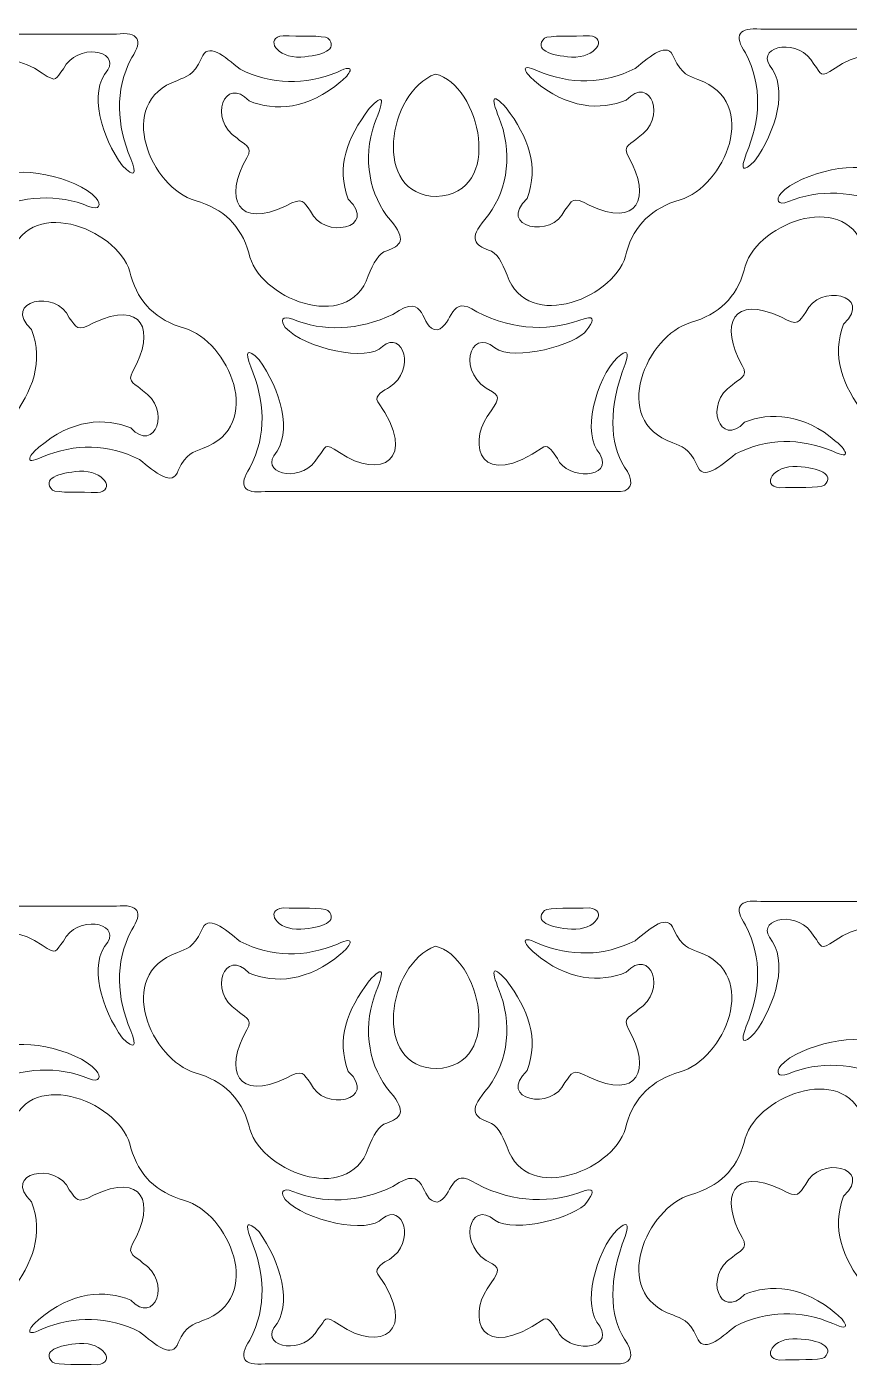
# Model space of a CAD drawing. Header units: centimetres. Extents: x -120 to 120, y -26 to 26.
# Drawn here: x -30.3 to 1.6, y -26 to 26 of the extents above; entities that cross this region are included whole.
import ezdxf

# ---------------------------------------------------------------- set-up
doc = ezdxf.new("R2010")
doc.units = ezdxf.units.CM
doc.header["$MEASUREMENT"] = 0
doc.layers.add('layer 1', color=7, linetype='Continuous')

msp = doc.modelspace()

# ---------------------------------------------------------------- linework, layer by layer
at = {"layer": 'layer 1', "color": 114, "lineweight": 9}
for points, knots in [([(-2.36813, 21.08278), (-2.61118, 20.44975), (-2.51182, 20.34744), (-2.04438, 20.80153), (-2.04438, 20.80153), (-1.23238, 21.93493), (-0.70753, 23.64334), (-1.47438, 24.53153), (-1.47438, 24.53153), (-1.94076, 25.28635), (-0.29013, 25.60595), (0.24802, 24.56987), (0.24802, 24.56987), (0.56812, 24.20403), (0.45192, 23.98198), (1.07437, 24.40903), (1.07437, 24.40903), (2.6572, 25.49498), (4.17267, 24.70527), (2.56312, 22.44028), (2.56312, 22.44028), (2.39588, 22.19314), (2.82813, 21.98402), (3.01062, 21.86903), (3.01062, 21.86903), (4.0604, 21.20753), (3.5353, 19.63062), (2.74312, 20.28653), (2.74312, 20.28653), (2.19553, 20.90504), (-0.27774, 20.37714), (-1.02938, 19.54903), (-1.02938, 19.54903), (-1.22559, 19.30625), (-1.17345, 19.05488), (-0.73188, 19.23153), (-0.73188, 19.23153), (0.41771, 19.71596), (1.82528, 19.67365), (3.14562, 19.04403), (3.14562, 19.04403), (4.52491, 18.07015), (4.13779, 19.62551), (4.87562, 19.64903), (4.87562, 19.64903), (5.49584, 19.45244), (5.33278, 18.21365), (6.39812, 18.94153), (6.39812, 18.94153), (7.87843, 19.70281), (9.32355, 19.69657), (10.60562, 19.19903), (10.60562, 19.19903), (11.01691, 19.08196), (10.90094, 19.34317), (10.67312, 19.64903), (10.67312, 19.64903), (10.28393, 20.23422), (7.85504, 20.87772), (7.10312, 20.34778), (7.10312, 20.34778), (6.11693, 19.49189), (5.57733, 21.39947), (7.01062, 22.04653), (7.01062, 22.04653), (7.33325, 22.27661), (7.25378, 22.34482), (6.80687, 23.00903), (6.80687, 23.00903), (6.07637, 24.09471), (6.50027, 25.92153), (9.00062, 24.19153), (9.00062, 24.19153), (9.20609, 24.10793), (9.36437, 24.39278), (9.52812, 24.64528), (9.52812, 24.64528), (9.90015, 25.47485), (11.72556, 25.45029), (11.18062, 24.45903), (11.18062, 24.45903), (10.45129, 23.74347), (11.02485, 21.52035), (11.86562, 20.71403), (11.86562, 20.71403), (12.22256, 20.38116), (12.32172, 20.46866), (12.16312, 20.97653), (12.16312, 20.97653), (11.51259, 22.64457), (11.54215, 24.03945), (12.13062, 24.97403), (12.13062, 24.97403), (12.48354, 25.43725), (12.48262, 25.88505), (11.98062, 25.92153), (11.98062, 25.92153), (11.98062, 25.92153), (-1.80712, 25.92153), (-1.80712, 25.92153), (-1.80712, 25.92153), (-2.66843, 26.01858), (-2.85811, 25.67934), (-2.40188, 25.00653), (-2.40188, 25.00653), (-1.72574, 23.69446), (-1.82848, 22.38724), (-2.36813, 21.08278)], [0, 0, 0, 0, 0.03571429, 0.03571429, 0.03571429, 0.03571429, 0.07142857, 0.07142857, 0.07142857, 0.07142857, 0.10714286, 0.10714286, 0.10714286, 0.10714286, 0.14285714, 0.14285714, 0.14285714, 0.14285714, 0.17857143, 0.17857143, 0.17857143, 0.17857143, 0.21428571, 0.21428571, 0.21428571, 0.21428571, 0.25, 0.25, 0.25, 0.25, 0.28571429, 0.28571429, 0.28571429, 0.28571429, 0.32142857, 0.32142857, 0.32142857, 0.32142857, 0.35714286, 0.35714286, 0.35714286, 0.35714286, 0.39285714, 0.39285714, 0.39285714, 0.39285714, 0.42857143, 0.42857143, 0.42857143, 0.42857143, 0.46428571, 0.46428571, 0.46428571, 0.46428571, 0.5, 0.5, 0.5, 0.5, 0.53571429, 0.53571429, 0.53571429, 0.53571429, 0.57142857, 0.57142857, 0.57142857, 0.57142857, 0.60714286, 0.60714286, 0.60714286, 0.60714286, 0.64285714, 0.64285714, 0.64285714, 0.64285714, 0.67857143, 0.67857143, 0.67857143, 0.67857143, 0.71428571, 0.71428571, 0.71428571, 0.71428571, 0.75, 0.75, 0.75, 0.75, 0.78571429, 0.78571429, 0.78571429, 0.78571429, 0.82142857, 0.82142857, 0.82142857, 0.82142857, 0.85714286, 0.85714286, 0.85714286, 0.85714286, 0.89285714, 0.89285714, 0.89285714, 0.89285714, 0.92857143, 0.92857143, 0.92857143, 0.92857143, 1, 1, 1, 1]), ([(-26.25246, 20.89765), (-26.00941, 20.26462), (-26.10877, 20.16231), (-26.57621, 20.6164), (-26.57621, 20.6164), (-27.38821, 21.7498), (-27.91306, 23.45821), (-27.14621, 24.3464), (-27.14621, 24.3464), (-26.67983, 25.10122), (-28.33046, 25.42082), (-28.86861, 24.38474), (-28.86861, 24.38474), (-29.18871, 24.0189), (-29.07251, 23.79685), (-29.69496, 24.2239), (-29.69496, 24.2239), (-31.27779, 25.30985), (-32.79326, 24.52014), (-31.18371, 22.25515), (-31.18371, 22.25515), (-31.01647, 22.00801), (-31.44872, 21.79889), (-31.63121, 21.6839), (-31.63121, 21.6839), (-32.68099, 21.0224), (-32.15589, 19.44549), (-31.36371, 20.1014), (-31.36371, 20.1014), (-30.81612, 20.71991), (-28.34285, 20.19201), (-27.59121, 19.3639), (-27.59121, 19.3639), (-27.395, 19.12112), (-27.44714, 18.86975), (-27.88871, 19.0464), (-27.88871, 19.0464), (-29.0383, 19.53083), (-30.44587, 19.48852), (-31.76621, 18.8589), (-31.76621, 18.8589), (-33.1455, 17.88502), (-32.75838, 19.44038), (-33.49621, 19.4639), (-33.49621, 19.4639), (-34.11643, 19.26731), (-33.95337, 18.02852), (-35.01871, 18.7564), (-35.01871, 18.7564), (-36.49902, 19.51768), (-37.94414, 19.51144), (-39.22621, 19.0139), (-39.22621, 19.0139), (-39.6375, 18.89683), (-39.52153, 19.15804), (-39.29371, 19.4639), (-39.29371, 19.4639), (-38.90452, 20.04909), (-36.47563, 20.69259), (-35.72371, 20.16265), (-35.72371, 20.16265), (-34.73752, 19.30676), (-34.19792, 21.21434), (-35.63121, 21.8614), (-35.63121, 21.8614), (-35.95384, 22.09148), (-35.87437, 22.15969), (-35.42746, 22.8239), (-35.42746, 22.8239), (-34.69696, 23.90958), (-35.12086, 25.7364), (-37.62121, 24.0064), (-37.62121, 24.0064), (-37.82668, 23.9228), (-37.98496, 24.20765), (-38.14871, 24.46015), (-38.14871, 24.46015), (-38.52074, 25.28972), (-40.34615, 25.26516), (-39.80121, 24.2739), (-39.80121, 24.2739), (-39.07188, 23.55834), (-39.64544, 21.33522), (-40.48621, 20.5289), (-40.48621, 20.5289), (-40.84315, 20.19603), (-40.94231, 20.28353), (-40.78371, 20.7914), (-40.78371, 20.7914), (-40.13318, 22.45944), (-40.16274, 23.85432), (-40.75121, 24.7889), (-40.75121, 24.7889), (-41.10413, 25.25212), (-41.10321, 25.69992), (-40.60121, 25.7364), (-40.60121, 25.7364), (-40.60121, 25.7364), (-26.81347, 25.7364), (-26.81347, 25.7364), (-26.81347, 25.7364), (-25.95216, 25.83345), (-25.76248, 25.49421), (-26.21871, 24.8214), (-26.21871, 24.8214), (-26.89485, 23.50933), (-26.79211, 22.20211), (-26.25246, 20.89765)], [0, 0, 0, 0, 0.03571429, 0.03571429, 0.03571429, 0.03571429, 0.07142857, 0.07142857, 0.07142857, 0.07142857, 0.10714286, 0.10714286, 0.10714286, 0.10714286, 0.14285714, 0.14285714, 0.14285714, 0.14285714, 0.17857143, 0.17857143, 0.17857143, 0.17857143, 0.21428571, 0.21428571, 0.21428571, 0.21428571, 0.25, 0.25, 0.25, 0.25, 0.28571429, 0.28571429, 0.28571429, 0.28571429, 0.32142857, 0.32142857, 0.32142857, 0.32142857, 0.35714286, 0.35714286, 0.35714286, 0.35714286, 0.39285714, 0.39285714, 0.39285714, 0.39285714, 0.42857143, 0.42857143, 0.42857143, 0.42857143, 0.46428571, 0.46428571, 0.46428571, 0.46428571, 0.5, 0.5, 0.5, 0.5, 0.53571429, 0.53571429, 0.53571429, 0.53571429, 0.57142857, 0.57142857, 0.57142857, 0.57142857, 0.60714286, 0.60714286, 0.60714286, 0.60714286, 0.64285714, 0.64285714, 0.64285714, 0.64285714, 0.67857143, 0.67857143, 0.67857143, 0.67857143, 0.71428571, 0.71428571, 0.71428571, 0.71428571, 0.75, 0.75, 0.75, 0.75, 0.78571429, 0.78571429, 0.78571429, 0.78571429, 0.82142857, 0.82142857, 0.82142857, 0.82142857, 0.85714286, 0.85714286, 0.85714286, 0.85714286, 0.89285714, 0.89285714, 0.89285714, 0.89285714, 0.92857143, 0.92857143, 0.92857143, 0.92857143, 1, 1, 1, 1]), ([(-18.60052, 25.57065), (-18.18648, 25.14652), (-18.81907, 24.89388), (-19.65552, 24.84316), (-19.65552, 24.84316), (-20.60378, 24.78566), (-21.06818, 25.59174), (-20.34552, 25.67315), (-20.34552, 25.67315), (-19.76385, 25.63898), (-18.77558, 25.69469), (-18.60052, 25.57065)], [0, 0, 0, 0, 0.25, 0.25, 0.25, 0.25, 0.5, 0.5, 0.5, 0.5, 1, 1, 1, 1]), ([(-10.20448, 25.57065), (-10.61852, 25.14652), (-9.98593, 24.89388), (-9.14948, 24.84316), (-9.14948, 24.84316), (-8.20122, 24.78566), (-7.73682, 25.59174), (-8.45948, 25.67315), (-8.45948, 25.67315), (-9.04115, 25.63898), (-10.02942, 25.69469), (-10.20448, 25.57065)], [0, 0, 0, 0, 0.25, 0.25, 0.25, 0.25, 0.5, 0.5, 0.5, 0.5, 1, 1, 1, 1]), ([(-16.79881, 22.25687), (-17.26776, 20.88185), (-16.99369, 19.47299), (-16.17825, 18.50951), (-16.17825, 18.50951), (-15.51487, 17.73514), (-15.80183, 17.5136), (-16.31631, 17.31687), (-16.31631, 17.31687), (-16.63068, 17.24188), (-16.84885, 16.83903), (-17.04006, 16.34436), (-17.04006, 16.34436), (-17.81339, 14.06353), (-21.3521, 15.49421), (-21.67006, 17.23937), (-21.67006, 17.23937), (-21.98302, 18.3013), (-22.63792, 18.94022), (-23.75131, 19.27187), (-23.75131, 19.27187), (-25.442, 19.75195), (-26.92175, 23.07149), (-24.44381, 23.93687), (-24.44381, 23.93687), (-24.08881, 24.09937), (-23.83721, 24.09717), (-23.50506, 24.79437), (-23.50506, 24.79437), (-23.28789, 25.44417), (-22.61985, 24.87656), (-22.00968, 24.36715), (-22.00968, 24.36715), (-20.76754, 23.753), (-19.51004, 23.74368), (-18.23718, 24.26215), (-18.23718, 24.26215), (-17.42667, 24.65802), (-17.78154, 24.12837), (-18.10342, 23.89358), (-18.10342, 23.89358), (-19.35209, 22.8004), (-20.67959, 22.73059), (-21.66131, 23.14187), (-21.66131, 23.14187), (-22.60198, 24.1477), (-23.27007, 22.42205), (-22.12631, 21.68937), (-22.12631, 21.68937), (-21.89881, 21.45479), (-21.47678, 21.39052), (-21.74881, 20.93187), (-21.74881, 20.93187), (-22.65495, 19.34287), (-22.11381, 18.16187), (-20.22381, 19.06437), (-20.22381, 19.06437), (-19.54486, 19.43355), (-19.57631, 19.23187), (-19.27506, 18.86062), (-19.27506, 18.86062), (-18.79579, 17.73972), (-16.62195, 18.19507), (-17.81381, 19.32437), (-17.81381, 19.32437), (-18.28596, 20.57874), (-17.87536, 21.67741), (-16.99881, 22.84187), (-16.99881, 22.84187), (-16.40879, 23.47494), (-16.40313, 23.24177), (-16.79881, 22.25687)], [0, 0, 0, 0, 0.05263158, 0.05263158, 0.05263158, 0.05263158, 0.10526316, 0.10526316, 0.10526316, 0.10526316, 0.15789474, 0.15789474, 0.15789474, 0.15789474, 0.21052632, 0.21052632, 0.21052632, 0.21052632, 0.26315789, 0.26315789, 0.26315789, 0.26315789, 0.31578947, 0.31578947, 0.31578947, 0.31578947, 0.36842105, 0.36842105, 0.36842105, 0.36842105, 0.42105263, 0.42105263, 0.42105263, 0.42105263, 0.47368421, 0.47368421, 0.47368421, 0.47368421, 0.52631579, 0.52631579, 0.52631579, 0.52631579, 0.57894737, 0.57894737, 0.57894737, 0.57894737, 0.63157895, 0.63157895, 0.63157895, 0.63157895, 0.68421053, 0.68421053, 0.68421053, 0.68421053, 0.73684211, 0.73684211, 0.73684211, 0.73684211, 0.78947368, 0.78947368, 0.78947368, 0.78947368, 0.84210526, 0.84210526, 0.84210526, 0.84210526, 0.89473684, 0.89473684, 0.89473684, 0.89473684, 1, 1, 1, 1]), ([(-11.88868, 22.28812), (-11.41973, 20.9131), (-11.6938, 19.50424), (-12.50924, 18.54076), (-12.50924, 18.54076), (-13.17262, 17.76639), (-12.88566, 17.54485), (-12.37118, 17.34812), (-12.37118, 17.34812), (-12.05681, 17.27313), (-11.83864, 16.87028), (-11.64743, 16.37561), (-11.64743, 16.37561), (-10.8741, 14.09478), (-7.33539, 15.52546), (-7.01743, 17.27062), (-7.01743, 17.27062), (-6.70447, 18.33255), (-6.04957, 18.97147), (-4.93618, 19.30312), (-4.93618, 19.30312), (-3.24549, 19.7832), (-1.76574, 23.10274), (-4.24368, 23.96812), (-4.24368, 23.96812), (-4.59868, 24.13062), (-4.85028, 24.12842), (-5.18243, 24.82562), (-5.18243, 24.82562), (-5.3996, 25.47542), (-6.06764, 24.90781), (-6.67781, 24.3984), (-6.67781, 24.3984), (-7.91995, 23.78425), (-9.17745, 23.77493), (-10.45031, 24.2934), (-10.45031, 24.2934), (-11.26082, 24.68927), (-10.90595, 24.15962), (-10.58407, 23.92483), (-10.58407, 23.92483), (-9.3354, 22.83165), (-8.0079, 22.76184), (-7.02618, 23.17312), (-7.02618, 23.17312), (-6.08551, 24.17895), (-5.41742, 22.4533), (-6.56118, 21.72062), (-6.56118, 21.72062), (-6.78868, 21.48604), (-7.21071, 21.42177), (-6.93868, 20.96312), (-6.93868, 20.96312), (-6.03254, 19.37412), (-6.57368, 18.19312), (-8.46368, 19.09562), (-8.46368, 19.09562), (-9.14263, 19.4648), (-9.11118, 19.26312), (-9.41243, 18.89187), (-9.41243, 18.89187), (-9.8917, 17.77097), (-12.06554, 18.22632), (-10.87368, 19.35562), (-10.87368, 19.35562), (-10.40153, 20.60999), (-10.81213, 21.70866), (-11.68868, 22.87312), (-11.68868, 22.87312), (-12.2787, 23.50619), (-12.28436, 23.27302), (-11.88868, 22.28812)], [0, 0, 0, 0, 0.05263158, 0.05263158, 0.05263158, 0.05263158, 0.10526316, 0.10526316, 0.10526316, 0.10526316, 0.15789474, 0.15789474, 0.15789474, 0.15789474, 0.21052632, 0.21052632, 0.21052632, 0.21052632, 0.26315789, 0.26315789, 0.26315789, 0.26315789, 0.31578947, 0.31578947, 0.31578947, 0.31578947, 0.36842105, 0.36842105, 0.36842105, 0.36842105, 0.42105263, 0.42105263, 0.42105263, 0.42105263, 0.47368421, 0.47368421, 0.47368421, 0.47368421, 0.52631579, 0.52631579, 0.52631579, 0.52631579, 0.57894737, 0.57894737, 0.57894737, 0.57894737, 0.63157895, 0.63157895, 0.63157895, 0.63157895, 0.68421053, 0.68421053, 0.68421053, 0.68421053, 0.73684211, 0.73684211, 0.73684211, 0.73684211, 0.78947368, 0.78947368, 0.78947368, 0.78947368, 0.84210526, 0.84210526, 0.84210526, 0.84210526, 0.89473684, 0.89473684, 0.89473684, 0.89473684, 1, 1, 1, 1]), ([(-14.43431, 24.1817), (-16.297, 23.50155), (-16.90681, 19.4567), (-14.39681, 19.43421), (-14.39681, 19.43421), (-11.72599, 19.5155), (-12.69607, 23.79385), (-14.43431, 24.1817)], [0, 0, 0, 0, 0.33333333, 0.33333333, 0.33333333, 0.33333333, 1, 1, 1, 1]), ([(-31.11993, 11.32653), (-30.65098, 12.70155), (-30.92505, 14.11041), (-31.74049, 15.07389), (-31.74049, 15.07389), (-32.40387, 15.84826), (-32.11691, 16.0698), (-31.60243, 16.26653), (-31.60243, 16.26653), (-31.28806, 16.34152), (-31.06989, 16.74437), (-30.87868, 17.23904), (-30.87868, 17.23904), (-30.10535, 19.51987), (-26.56664, 18.08919), (-26.24868, 16.34403), (-26.24868, 16.34403), (-25.93572, 15.2821), (-25.28082, 14.64318), (-24.16743, 14.31153), (-24.16743, 14.31153), (-22.47674, 13.83145), (-20.99699, 10.51191), (-23.47493, 9.64653), (-23.47493, 9.64653), (-23.82993, 9.48403), (-24.08153, 9.48623), (-24.41368, 8.78903), (-24.41368, 8.78903), (-24.63085, 8.13923), (-25.29889, 8.70684), (-25.90906, 9.21625), (-25.90906, 9.21625), (-27.1512, 9.8304), (-28.4087, 9.83972), (-29.68156, 9.32125), (-29.68156, 9.32125), (-30.49207, 8.92538), (-30.1372, 9.45503), (-29.81532, 9.68982), (-29.81532, 9.68982), (-28.56665, 10.783), (-27.23915, 10.85281), (-26.25743, 10.44153), (-26.25743, 10.44153), (-25.31676, 9.4357), (-24.64867, 11.16135), (-25.79243, 11.89403), (-25.79243, 11.89403), (-26.01993, 12.12861), (-26.44196, 12.19288), (-26.16993, 12.65153), (-26.16993, 12.65153), (-25.26379, 14.24053), (-25.80493, 15.42153), (-27.69493, 14.51903), (-27.69493, 14.51903), (-28.37388, 14.14985), (-28.34243, 14.35153), (-28.64368, 14.72278), (-28.64368, 14.72278), (-29.12295, 15.84368), (-31.29679, 15.38833), (-30.10493, 14.25903), (-30.10493, 14.25903), (-29.63278, 13.00466), (-30.04338, 11.90599), (-30.91993, 10.74153), (-30.91993, 10.74153), (-31.50995, 10.10846), (-31.51561, 10.34163), (-31.11993, 11.32653)], [0, 0, 0, 0, 0.05263158, 0.05263158, 0.05263158, 0.05263158, 0.10526316, 0.10526316, 0.10526316, 0.10526316, 0.15789474, 0.15789474, 0.15789474, 0.15789474, 0.21052632, 0.21052632, 0.21052632, 0.21052632, 0.26315789, 0.26315789, 0.26315789, 0.26315789, 0.31578947, 0.31578947, 0.31578947, 0.31578947, 0.36842105, 0.36842105, 0.36842105, 0.36842105, 0.42105263, 0.42105263, 0.42105263, 0.42105263, 0.47368421, 0.47368421, 0.47368421, 0.47368421, 0.52631579, 0.52631579, 0.52631579, 0.52631579, 0.57894737, 0.57894737, 0.57894737, 0.57894737, 0.63157895, 0.63157895, 0.63157895, 0.63157895, 0.68421053, 0.68421053, 0.68421053, 0.68421053, 0.73684211, 0.73684211, 0.73684211, 0.73684211, 0.78947368, 0.78947368, 0.78947368, 0.78947368, 0.84210526, 0.84210526, 0.84210526, 0.84210526, 0.89473684, 0.89473684, 0.89473684, 0.89473684, 1, 1, 1, 1]), ([(2.42369, 11.54528), (1.95474, 12.9203), (2.22881, 14.32916), (3.04425, 15.29264), (3.04425, 15.29264), (3.70763, 16.06701), (3.42067, 16.28855), (2.90619, 16.48528), (2.90619, 16.48528), (2.59182, 16.56027), (2.37365, 16.96312), (2.18244, 17.45779), (2.18244, 17.45779), (1.40911, 19.73862), (-2.1296, 18.30794), (-2.44756, 16.56278), (-2.44756, 16.56278), (-2.76052, 15.50085), (-3.41542, 14.86193), (-4.52881, 14.53028), (-4.52881, 14.53028), (-6.2195, 14.0502), (-7.69925, 10.73066), (-5.22131, 9.86528), (-5.22131, 9.86528), (-4.86631, 9.70278), (-4.61471, 9.70498), (-4.28256, 9.00778), (-4.28256, 9.00778), (-4.06539, 8.35798), (-3.39735, 8.92559), (-2.78718, 9.435), (-2.78718, 9.435), (-1.54504, 10.04915), (-0.28754, 10.05847), (0.98532, 9.54), (0.98532, 9.54), (1.79583, 9.14413), (1.44096, 9.67378), (1.11908, 9.90857), (1.11908, 9.90857), (-0.12959, 11.00175), (-1.45709, 11.07156), (-2.43881, 10.66028), (-2.43881, 10.66028), (-3.37948, 9.65445), (-4.04757, 11.3801), (-2.90381, 12.11278), (-2.90381, 12.11278), (-2.67631, 12.34736), (-2.25428, 12.41163), (-2.52631, 12.87028), (-2.52631, 12.87028), (-3.43245, 14.45928), (-2.89131, 15.64028), (-1.00131, 14.73778), (-1.00131, 14.73778), (-0.32236, 14.3686), (-0.35381, 14.57028), (-0.05256, 14.94153), (-0.05256, 14.94153), (0.42671, 16.06243), (2.60055, 15.60708), (1.40869, 14.47778), (1.40869, 14.47778), (0.93654, 13.22341), (1.34714, 12.12474), (2.22369, 10.96028), (2.22369, 10.96028), (2.81371, 10.32721), (2.81937, 10.56038), (2.42369, 11.54528)], [0, 0, 0, 0, 0.05263158, 0.05263158, 0.05263158, 0.05263158, 0.10526316, 0.10526316, 0.10526316, 0.10526316, 0.15789474, 0.15789474, 0.15789474, 0.15789474, 0.21052632, 0.21052632, 0.21052632, 0.21052632, 0.26315789, 0.26315789, 0.26315789, 0.26315789, 0.31578947, 0.31578947, 0.31578947, 0.31578947, 0.36842105, 0.36842105, 0.36842105, 0.36842105, 0.42105263, 0.42105263, 0.42105263, 0.42105263, 0.47368421, 0.47368421, 0.47368421, 0.47368421, 0.52631579, 0.52631579, 0.52631579, 0.52631579, 0.57894737, 0.57894737, 0.57894737, 0.57894737, 0.63157895, 0.63157895, 0.63157895, 0.63157895, 0.68421053, 0.68421053, 0.68421053, 0.68421053, 0.73684211, 0.73684211, 0.73684211, 0.73684211, 0.78947368, 0.78947368, 0.78947368, 0.78947368, 0.84210526, 0.84210526, 0.84210526, 0.84210526, 0.89473684, 0.89473684, 0.89473684, 0.89473684, 1, 1, 1, 1]), ([(-21.59707, 12.81145), (-21.84012, 13.44448), (-21.74076, 13.54679), (-21.27332, 13.0927), (-21.27332, 13.0927), (-20.46132, 11.9593), (-19.93647, 10.25089), (-20.70332, 9.3627), (-20.70332, 9.3627), (-21.1697, 8.60788), (-19.51907, 8.28828), (-18.98092, 9.32436), (-18.98092, 9.32436), (-18.66082, 9.6902), (-18.77702, 9.91225), (-18.15457, 9.4852), (-18.15457, 9.4852), (-16.57174, 8.39925), (-15.05627, 9.18896), (-16.66582, 11.45395), (-16.66582, 11.45395), (-16.83306, 11.70109), (-16.40081, 11.91021), (-16.21832, 12.0252), (-16.21832, 12.0252), (-15.16854, 12.6867), (-15.69364, 14.26361), (-16.48582, 13.6077), (-16.48582, 13.6077), (-17.03341, 12.98919), (-19.50668, 13.51709), (-20.25832, 14.3452), (-20.25832, 14.3452), (-20.45453, 14.58798), (-20.40239, 14.83935), (-19.96082, 14.6627), (-19.96082, 14.6627), (-18.81123, 14.17827), (-17.40366, 14.22058), (-16.08332, 14.8502), (-16.08332, 14.8502), (-14.70403, 15.82408), (-15.09115, 14.26872), (-14.35332, 14.2452), (-14.35332, 14.2452), (-13.7331, 14.44179), (-13.89616, 15.68058), (-12.83082, 14.9527), (-12.83082, 14.9527), (-11.35051, 14.19142), (-9.90539, 14.19766), (-8.62332, 14.6952), (-8.62332, 14.6952), (-8.21203, 14.81227), (-8.328, 14.55106), (-8.55582, 14.2452), (-8.55582, 14.2452), (-8.94501, 13.66001), (-11.3739, 13.01651), (-12.12582, 13.54645), (-12.12582, 13.54645), (-13.11201, 14.40234), (-13.65161, 12.49476), (-12.21832, 11.8477), (-12.21832, 11.8477), (-11.89569, 11.61762), (-11.97516, 11.54941), (-12.42207, 10.8852), (-12.42207, 10.8852), (-13.15257, 9.79952), (-12.72867, 7.9727), (-10.22832, 9.7027), (-10.22832, 9.7027), (-10.02285, 9.7863), (-9.86457, 9.50145), (-9.70082, 9.24895), (-9.70082, 9.24895), (-9.32879, 8.41938), (-7.50338, 8.44394), (-8.04832, 9.4352), (-8.04832, 9.4352), (-8.77765, 10.15076), (-8.20409, 12.37388), (-7.36332, 13.1802), (-7.36332, 13.1802), (-7.00638, 13.51307), (-6.90722, 13.42557), (-7.06582, 12.9177), (-7.06582, 12.9177), (-7.71635, 11.24966), (-7.68679, 9.85478), (-7.09832, 8.9202), (-7.09832, 8.9202), (-6.7454, 8.45698), (-6.74632, 8.00918), (-7.24832, 7.9727), (-7.24832, 7.9727), (-7.24832, 7.9727), (-21.03606, 7.9727), (-21.03606, 7.9727), (-21.03606, 7.9727), (-21.89737, 7.87565), (-22.08705, 8.21489), (-21.63082, 8.8877), (-21.63082, 8.8877), (-20.95468, 10.19977), (-21.05742, 11.50699), (-21.59707, 12.81145)], [0, 0, 0, 0, 0.03571429, 0.03571429, 0.03571429, 0.03571429, 0.07142857, 0.07142857, 0.07142857, 0.07142857, 0.10714286, 0.10714286, 0.10714286, 0.10714286, 0.14285714, 0.14285714, 0.14285714, 0.14285714, 0.17857143, 0.17857143, 0.17857143, 0.17857143, 0.21428571, 0.21428571, 0.21428571, 0.21428571, 0.25, 0.25, 0.25, 0.25, 0.28571429, 0.28571429, 0.28571429, 0.28571429, 0.32142857, 0.32142857, 0.32142857, 0.32142857, 0.35714286, 0.35714286, 0.35714286, 0.35714286, 0.39285714, 0.39285714, 0.39285714, 0.39285714, 0.42857143, 0.42857143, 0.42857143, 0.42857143, 0.46428571, 0.46428571, 0.46428571, 0.46428571, 0.5, 0.5, 0.5, 0.5, 0.53571429, 0.53571429, 0.53571429, 0.53571429, 0.57142857, 0.57142857, 0.57142857, 0.57142857, 0.60714286, 0.60714286, 0.60714286, 0.60714286, 0.64285714, 0.64285714, 0.64285714, 0.64285714, 0.67857143, 0.67857143, 0.67857143, 0.67857143, 0.71428571, 0.71428571, 0.71428571, 0.71428571, 0.75, 0.75, 0.75, 0.75, 0.78571429, 0.78571429, 0.78571429, 0.78571429, 0.82142857, 0.82142857, 0.82142857, 0.82142857, 0.85714286, 0.85714286, 0.85714286, 0.85714286, 0.89285714, 0.89285714, 0.89285714, 0.89285714, 0.92857143, 0.92857143, 0.92857143, 0.92857143, 1, 1, 1, 1]), ([(0.66448, 8.2165), (1.07852, 8.64063), (0.44593, 8.89327), (-0.39052, 8.94399), (-0.39052, 8.94399), (-1.33878, 9.00149), (-1.80318, 8.19541), (-1.08052, 8.114), (-1.08052, 8.114), (-0.49885, 8.14817), (0.48942, 8.09246), (0.66448, 8.2165)], [0, 0, 0, 0, 0.25, 0.25, 0.25, 0.25, 0.5, 0.5, 0.5, 0.5, 1, 1, 1, 1]), ([(-29.29573, 8.0315), (-29.70977, 8.45563), (-29.07718, 8.70827), (-28.24073, 8.75899), (-28.24073, 8.75899), (-27.29247, 8.81649), (-26.82807, 8.01041), (-27.55073, 7.929), (-27.55073, 7.929), (-28.1324, 7.96317), (-29.12067, 7.90746), (-29.29573, 8.0315)], [0, 0, 0, 0, 0.25, 0.25, 0.25, 0.25, 0.5, 0.5, 0.5, 0.5, 1, 1, 1, 1])]:
    msp.add_open_spline(points, degree=3, knots=knots, dxfattribs=at)
at = {"layer": 'layer 1', "color": 177, "lineweight": 9}
for points, knots in [([(-26.25247, -12.96903), (-26.00942, -13.60206), (-26.10878, -13.70437), (-26.57622, -13.25028), (-26.57622, -13.25028), (-27.38822, -12.11688), (-27.91307, -10.40847), (-27.14622, -9.52028), (-27.14622, -9.52028), (-26.67984, -8.76546), (-28.33047, -8.44586), (-28.86862, -9.48194), (-28.86862, -9.48194), (-29.18872, -9.84778), (-29.07252, -10.06983), (-29.69497, -9.64278), (-29.69497, -9.64278), (-31.2778, -8.55683), (-32.79327, -9.34654), (-31.18372, -11.61153), (-31.18372, -11.61153), (-31.01648, -11.85867), (-31.44873, -12.06779), (-31.63122, -12.18278), (-31.63122, -12.18278), (-32.681, -12.84428), (-32.1559, -14.42119), (-31.36372, -13.76528), (-31.36372, -13.76528), (-30.81613, -13.14677), (-28.34286, -13.67467), (-27.59122, -14.50278), (-27.59122, -14.50278), (-27.39501, -14.74556), (-27.44715, -14.99693), (-27.88872, -14.82028), (-27.88872, -14.82028), (-29.03831, -14.33585), (-30.44588, -14.37816), (-31.76622, -15.00778), (-31.76622, -15.00778), (-33.14551, -15.98166), (-32.75839, -14.4263), (-33.49622, -14.40278), (-33.49622, -14.40278), (-34.11644, -14.59937), (-33.95338, -15.83816), (-35.01872, -15.11028), (-35.01872, -15.11028), (-36.49903, -14.349), (-37.94415, -14.35524), (-39.22622, -14.85278), (-39.22622, -14.85278), (-39.63751, -14.96985), (-39.52154, -14.70864), (-39.29372, -14.40278), (-39.29372, -14.40278), (-38.90453, -13.81759), (-36.47564, -13.17409), (-35.72372, -13.70403), (-35.72372, -13.70403), (-34.73753, -14.55992), (-34.19793, -12.65234), (-35.63122, -12.00528), (-35.63122, -12.00528), (-35.95385, -11.7752), (-35.87438, -11.70699), (-35.42747, -11.04278), (-35.42747, -11.04278), (-34.69697, -9.9571), (-35.12087, -8.13028), (-37.62122, -9.86028), (-37.62122, -9.86028), (-37.82669, -9.94388), (-37.98497, -9.65903), (-38.14872, -9.40653), (-38.14872, -9.40653), (-38.52075, -8.57696), (-40.34616, -8.60152), (-39.80122, -9.59278), (-39.80122, -9.59278), (-39.07189, -10.30834), (-39.64545, -12.53146), (-40.48622, -13.33778), (-40.48622, -13.33778), (-40.84316, -13.67065), (-40.94232, -13.58315), (-40.78372, -13.07528), (-40.78372, -13.07528), (-40.13319, -11.40724), (-40.16275, -10.01236), (-40.75122, -9.07778), (-40.75122, -9.07778), (-41.10414, -8.61456), (-41.10322, -8.16676), (-40.60122, -8.13028), (-40.60122, -8.13028), (-40.60122, -8.13028), (-26.81348, -8.13028), (-26.81348, -8.13028), (-26.81348, -8.13028), (-25.95217, -8.03323), (-25.76249, -8.37247), (-26.21872, -9.04528), (-26.21872, -9.04528), (-26.89486, -10.35735), (-26.79212, -11.66457), (-26.25247, -12.96903)], [0, 0, 0, 0, 0.03571429, 0.03571429, 0.03571429, 0.03571429, 0.07142857, 0.07142857, 0.07142857, 0.07142857, 0.10714286, 0.10714286, 0.10714286, 0.10714286, 0.14285714, 0.14285714, 0.14285714, 0.14285714, 0.17857143, 0.17857143, 0.17857143, 0.17857143, 0.21428571, 0.21428571, 0.21428571, 0.21428571, 0.25, 0.25, 0.25, 0.25, 0.28571429, 0.28571429, 0.28571429, 0.28571429, 0.32142857, 0.32142857, 0.32142857, 0.32142857, 0.35714286, 0.35714286, 0.35714286, 0.35714286, 0.39285714, 0.39285714, 0.39285714, 0.39285714, 0.42857143, 0.42857143, 0.42857143, 0.42857143, 0.46428571, 0.46428571, 0.46428571, 0.46428571, 0.5, 0.5, 0.5, 0.5, 0.53571429, 0.53571429, 0.53571429, 0.53571429, 0.57142857, 0.57142857, 0.57142857, 0.57142857, 0.60714286, 0.60714286, 0.60714286, 0.60714286, 0.64285714, 0.64285714, 0.64285714, 0.64285714, 0.67857143, 0.67857143, 0.67857143, 0.67857143, 0.71428571, 0.71428571, 0.71428571, 0.71428571, 0.75, 0.75, 0.75, 0.75, 0.78571429, 0.78571429, 0.78571429, 0.78571429, 0.82142857, 0.82142857, 0.82142857, 0.82142857, 0.85714286, 0.85714286, 0.85714286, 0.85714286, 0.89285714, 0.89285714, 0.89285714, 0.89285714, 0.92857143, 0.92857143, 0.92857143, 0.92857143, 1, 1, 1, 1]), ([(-18.60053, -8.29603), (-18.18649, -8.72016), (-18.81908, -8.9728), (-19.65553, -9.02352), (-19.65553, -9.02352), (-20.60379, -9.08102), (-21.06819, -8.27494), (-20.34553, -8.19353), (-20.34553, -8.19353), (-19.76386, -8.2277), (-18.77559, -8.17199), (-18.60053, -8.29603)], [0, 0, 0, 0, 0.25, 0.25, 0.25, 0.25, 0.5, 0.5, 0.5, 0.5, 1, 1, 1, 1]), ([(-10.20449, -8.29603), (-10.61853, -8.72016), (-9.98594, -8.9728), (-9.14949, -9.02352), (-9.14949, -9.02352), (-8.20123, -9.08102), (-7.73683, -8.27494), (-8.45949, -8.19353), (-8.45949, -8.19353), (-9.04116, -8.2277), (-10.02943, -8.17199), (-10.20449, -8.29603)], [0, 0, 0, 0, 0.25, 0.25, 0.25, 0.25, 0.5, 0.5, 0.5, 0.5, 1, 1, 1, 1]), ([(-2.36814, -12.7839), (-2.61119, -13.41693), (-2.51183, -13.51924), (-2.04439, -13.06515), (-2.04439, -13.06515), (-1.23239, -11.93175), (-0.70754, -10.22334), (-1.47439, -9.33515), (-1.47439, -9.33515), (-1.94077, -8.58033), (-0.29014, -8.26073), (0.24801, -9.29681), (0.24801, -9.29681), (0.56811, -9.66265), (0.45191, -9.8847), (1.07436, -9.45765), (1.07436, -9.45765), (2.65719, -8.3717), (4.17266, -9.16141), (2.56311, -11.4264), (2.56311, -11.4264), (2.39587, -11.67354), (2.82812, -11.88266), (3.01061, -11.99765), (3.01061, -11.99765), (4.06039, -12.65915), (3.53529, -14.23606), (2.74311, -13.58015), (2.74311, -13.58015), (2.19552, -12.96164), (-0.27775, -13.48954), (-1.02939, -14.31765), (-1.02939, -14.31765), (-1.2256, -14.56043), (-1.17346, -14.8118), (-0.73189, -14.63515), (-0.73189, -14.63515), (0.4177, -14.15072), (1.82527, -14.19303), (3.14561, -14.82265), (3.14561, -14.82265), (4.5249, -15.79653), (4.13778, -14.24117), (4.87561, -14.21765), (4.87561, -14.21765), (5.49583, -14.41424), (5.33277, -15.65303), (6.39811, -14.92515), (6.39811, -14.92515), (7.87842, -14.16387), (9.32354, -14.17011), (10.60561, -14.66765), (10.60561, -14.66765), (11.0169, -14.78472), (10.90093, -14.52351), (10.67311, -14.21765), (10.67311, -14.21765), (10.28392, -13.63246), (7.85503, -12.98896), (7.10311, -13.5189), (7.10311, -13.5189), (6.11692, -14.37479), (5.57732, -12.46721), (7.01061, -11.82015), (7.01061, -11.82015), (7.33324, -11.59007), (7.25377, -11.52186), (6.80686, -10.85765), (6.80686, -10.85765), (6.07636, -9.77197), (6.50026, -7.94515), (9.00061, -9.67515), (9.00061, -9.67515), (9.20608, -9.75875), (9.36436, -9.4739), (9.52811, -9.2214), (9.52811, -9.2214), (9.90014, -8.39183), (11.72555, -8.41639), (11.18061, -9.40765), (11.18061, -9.40765), (10.45128, -10.12321), (11.02484, -12.34633), (11.86561, -13.15265), (11.86561, -13.15265), (12.22255, -13.48552), (12.32171, -13.39802), (12.16311, -12.89015), (12.16311, -12.89015), (11.51258, -11.22211), (11.54214, -9.82723), (12.13061, -8.89265), (12.13061, -8.89265), (12.48353, -8.42943), (12.48261, -7.98163), (11.98061, -7.94515), (11.98061, -7.94515), (11.98061, -7.94515), (-1.80713, -7.94515), (-1.80713, -7.94515), (-1.80713, -7.94515), (-2.66844, -7.8481), (-2.85812, -8.18734), (-2.40189, -8.86015), (-2.40189, -8.86015), (-1.72575, -10.17222), (-1.82849, -11.47944), (-2.36814, -12.7839)], [0, 0, 0, 0, 0.03571429, 0.03571429, 0.03571429, 0.03571429, 0.07142857, 0.07142857, 0.07142857, 0.07142857, 0.10714286, 0.10714286, 0.10714286, 0.10714286, 0.14285714, 0.14285714, 0.14285714, 0.14285714, 0.17857143, 0.17857143, 0.17857143, 0.17857143, 0.21428571, 0.21428571, 0.21428571, 0.21428571, 0.25, 0.25, 0.25, 0.25, 0.28571429, 0.28571429, 0.28571429, 0.28571429, 0.32142857, 0.32142857, 0.32142857, 0.32142857, 0.35714286, 0.35714286, 0.35714286, 0.35714286, 0.39285714, 0.39285714, 0.39285714, 0.39285714, 0.42857143, 0.42857143, 0.42857143, 0.42857143, 0.46428571, 0.46428571, 0.46428571, 0.46428571, 0.5, 0.5, 0.5, 0.5, 0.53571429, 0.53571429, 0.53571429, 0.53571429, 0.57142857, 0.57142857, 0.57142857, 0.57142857, 0.60714286, 0.60714286, 0.60714286, 0.60714286, 0.64285714, 0.64285714, 0.64285714, 0.64285714, 0.67857143, 0.67857143, 0.67857143, 0.67857143, 0.71428571, 0.71428571, 0.71428571, 0.71428571, 0.75, 0.75, 0.75, 0.75, 0.78571429, 0.78571429, 0.78571429, 0.78571429, 0.82142857, 0.82142857, 0.82142857, 0.82142857, 0.85714286, 0.85714286, 0.85714286, 0.85714286, 0.89285714, 0.89285714, 0.89285714, 0.89285714, 0.92857143, 0.92857143, 0.92857143, 0.92857143, 1, 1, 1, 1]), ([(-16.79882, -11.60981), (-17.26777, -12.98483), (-16.9937, -14.39369), (-16.17826, -15.35717), (-16.17826, -15.35717), (-15.51488, -16.13154), (-15.80184, -16.35308), (-16.31632, -16.54981), (-16.31632, -16.54981), (-16.63069, -16.6248), (-16.84886, -17.02765), (-17.04007, -17.52232), (-17.04007, -17.52232), (-17.8134, -19.80315), (-21.35211, -18.37247), (-21.67007, -16.62731), (-21.67007, -16.62731), (-21.98303, -15.56538), (-22.63793, -14.92646), (-23.75132, -14.59481), (-23.75132, -14.59481), (-25.44201, -14.11473), (-26.92176, -10.79519), (-24.44382, -9.92981), (-24.44382, -9.92981), (-24.08882, -9.76731), (-23.83722, -9.76951), (-23.50507, -9.07231), (-23.50507, -9.07231), (-23.2879, -8.42251), (-22.61986, -8.99012), (-22.00969, -9.49953), (-22.00969, -9.49953), (-20.76755, -10.11368), (-19.51005, -10.123), (-18.23719, -9.60453), (-18.23719, -9.60453), (-17.42668, -9.20866), (-17.78155, -9.73831), (-18.10343, -9.9731), (-18.10343, -9.9731), (-19.3521, -11.06628), (-20.6796, -11.13609), (-21.66132, -10.72481), (-21.66132, -10.72481), (-22.60199, -9.71898), (-23.27008, -11.44463), (-22.12632, -12.17731), (-22.12632, -12.17731), (-21.89882, -12.41189), (-21.47679, -12.47616), (-21.74882, -12.93481), (-21.74882, -12.93481), (-22.65496, -14.52381), (-22.11382, -15.70481), (-20.22382, -14.80231), (-20.22382, -14.80231), (-19.54487, -14.43313), (-19.57632, -14.63481), (-19.27507, -15.00606), (-19.27507, -15.00606), (-18.7958, -16.12696), (-16.62196, -15.67161), (-17.81382, -14.54231), (-17.81382, -14.54231), (-18.28597, -13.28794), (-17.87537, -12.18927), (-16.99882, -11.02481), (-16.99882, -11.02481), (-16.4088, -10.39174), (-16.40314, -10.62491), (-16.79882, -11.60981)], [0, 0, 0, 0, 0.05263158, 0.05263158, 0.05263158, 0.05263158, 0.10526316, 0.10526316, 0.10526316, 0.10526316, 0.15789474, 0.15789474, 0.15789474, 0.15789474, 0.21052632, 0.21052632, 0.21052632, 0.21052632, 0.26315789, 0.26315789, 0.26315789, 0.26315789, 0.31578947, 0.31578947, 0.31578947, 0.31578947, 0.36842105, 0.36842105, 0.36842105, 0.36842105, 0.42105263, 0.42105263, 0.42105263, 0.42105263, 0.47368421, 0.47368421, 0.47368421, 0.47368421, 0.52631579, 0.52631579, 0.52631579, 0.52631579, 0.57894737, 0.57894737, 0.57894737, 0.57894737, 0.63157895, 0.63157895, 0.63157895, 0.63157895, 0.68421053, 0.68421053, 0.68421053, 0.68421053, 0.73684211, 0.73684211, 0.73684211, 0.73684211, 0.78947368, 0.78947368, 0.78947368, 0.78947368, 0.84210526, 0.84210526, 0.84210526, 0.84210526, 0.89473684, 0.89473684, 0.89473684, 0.89473684, 1, 1, 1, 1]), ([(-11.88869, -11.57856), (-11.41974, -12.95358), (-11.69381, -14.36244), (-12.50925, -15.32592), (-12.50925, -15.32592), (-13.17263, -16.10029), (-12.88567, -16.32183), (-12.37119, -16.51856), (-12.37119, -16.51856), (-12.05682, -16.59355), (-11.83865, -16.9964), (-11.64744, -17.49107), (-11.64744, -17.49107), (-10.87411, -19.7719), (-7.3354, -18.34122), (-7.01744, -16.59606), (-7.01744, -16.59606), (-6.70448, -15.53413), (-6.04958, -14.89521), (-4.93619, -14.56356), (-4.93619, -14.56356), (-3.2455, -14.08348), (-1.76575, -10.76394), (-4.24369, -9.89856), (-4.24369, -9.89856), (-4.59869, -9.73606), (-4.85029, -9.73826), (-5.18244, -9.04106), (-5.18244, -9.04106), (-5.39961, -8.39126), (-6.06765, -8.95887), (-6.67782, -9.46828), (-6.67782, -9.46828), (-7.91996, -10.08243), (-9.17746, -10.09175), (-10.45032, -9.57328), (-10.45032, -9.57328), (-11.26083, -9.17741), (-10.90596, -9.70706), (-10.58408, -9.94185), (-10.58408, -9.94185), (-9.33541, -11.03503), (-8.00791, -11.10484), (-7.02619, -10.69356), (-7.02619, -10.69356), (-6.08552, -9.68773), (-5.41743, -11.41338), (-6.56119, -12.14606), (-6.56119, -12.14606), (-6.78869, -12.38064), (-7.21072, -12.44491), (-6.93869, -12.90356), (-6.93869, -12.90356), (-6.03255, -14.49256), (-6.57369, -15.67356), (-8.46369, -14.77106), (-8.46369, -14.77106), (-9.14264, -14.40188), (-9.11119, -14.60356), (-9.41244, -14.97481), (-9.41244, -14.97481), (-9.89171, -16.09571), (-12.06555, -15.64036), (-10.87369, -14.51106), (-10.87369, -14.51106), (-10.40154, -13.25669), (-10.81214, -12.15802), (-11.68869, -10.99356), (-11.68869, -10.99356), (-12.27871, -10.36049), (-12.28437, -10.59366), (-11.88869, -11.57856)], [0, 0, 0, 0, 0.05263158, 0.05263158, 0.05263158, 0.05263158, 0.10526316, 0.10526316, 0.10526316, 0.10526316, 0.15789474, 0.15789474, 0.15789474, 0.15789474, 0.21052632, 0.21052632, 0.21052632, 0.21052632, 0.26315789, 0.26315789, 0.26315789, 0.26315789, 0.31578947, 0.31578947, 0.31578947, 0.31578947, 0.36842105, 0.36842105, 0.36842105, 0.36842105, 0.42105263, 0.42105263, 0.42105263, 0.42105263, 0.47368421, 0.47368421, 0.47368421, 0.47368421, 0.52631579, 0.52631579, 0.52631579, 0.52631579, 0.57894737, 0.57894737, 0.57894737, 0.57894737, 0.63157895, 0.63157895, 0.63157895, 0.63157895, 0.68421053, 0.68421053, 0.68421053, 0.68421053, 0.73684211, 0.73684211, 0.73684211, 0.73684211, 0.78947368, 0.78947368, 0.78947368, 0.78947368, 0.84210526, 0.84210526, 0.84210526, 0.84210526, 0.89473684, 0.89473684, 0.89473684, 0.89473684, 1, 1, 1, 1]), ([(-14.43432, -9.68498), (-16.29701, -10.36513), (-16.90682, -14.40998), (-14.39682, -14.43247), (-14.39682, -14.43247), (-11.726, -14.35118), (-12.69608, -10.07283), (-14.43432, -9.68498)], [0, 0, 0, 0, 0.33333333, 0.33333333, 0.33333333, 0.33333333, 1, 1, 1, 1]), ([(-31.11994, -22.54015), (-30.65099, -21.16513), (-30.92506, -19.75627), (-31.7405, -18.79279), (-31.7405, -18.79279), (-32.40388, -18.01842), (-32.11692, -17.79688), (-31.60244, -17.60015), (-31.60244, -17.60015), (-31.28807, -17.52516), (-31.0699, -17.12231), (-30.87869, -16.62764), (-30.87869, -16.62764), (-30.10536, -14.34681), (-26.56665, -15.77749), (-26.24869, -17.52265), (-26.24869, -17.52265), (-25.93573, -18.58458), (-25.28083, -19.2235), (-24.16744, -19.55515), (-24.16744, -19.55515), (-22.47675, -20.03523), (-20.997, -23.35477), (-23.47494, -24.22015), (-23.47494, -24.22015), (-23.82994, -24.38265), (-24.08154, -24.38045), (-24.41369, -25.07765), (-24.41369, -25.07765), (-24.63086, -25.72745), (-25.2989, -25.15984), (-25.90907, -24.65043), (-25.90907, -24.65043), (-27.15121, -24.03628), (-28.40871, -24.02696), (-29.68157, -24.54543), (-29.68157, -24.54543), (-30.49208, -24.9413), (-30.13721, -24.41165), (-29.81533, -24.17686), (-29.81533, -24.17686), (-28.56666, -23.08368), (-27.23916, -23.01387), (-26.25744, -23.42515), (-26.25744, -23.42515), (-25.31677, -24.43098), (-24.64868, -22.70533), (-25.79244, -21.97265), (-25.79244, -21.97265), (-26.01994, -21.73807), (-26.44197, -21.6738), (-26.16994, -21.21515), (-26.16994, -21.21515), (-25.2638, -19.62615), (-25.80494, -18.44515), (-27.69494, -19.34765), (-27.69494, -19.34765), (-28.37389, -19.71683), (-28.34244, -19.51515), (-28.64369, -19.1439), (-28.64369, -19.1439), (-29.12296, -18.023), (-31.2968, -18.47835), (-30.10494, -19.60765), (-30.10494, -19.60765), (-29.63279, -20.86202), (-30.04339, -21.96069), (-30.91994, -23.12515), (-30.91994, -23.12515), (-31.50996, -23.75822), (-31.51562, -23.52505), (-31.11994, -22.54015)], [0, 0, 0, 0, 0.05263158, 0.05263158, 0.05263158, 0.05263158, 0.10526316, 0.10526316, 0.10526316, 0.10526316, 0.15789474, 0.15789474, 0.15789474, 0.15789474, 0.21052632, 0.21052632, 0.21052632, 0.21052632, 0.26315789, 0.26315789, 0.26315789, 0.26315789, 0.31578947, 0.31578947, 0.31578947, 0.31578947, 0.36842105, 0.36842105, 0.36842105, 0.36842105, 0.42105263, 0.42105263, 0.42105263, 0.42105263, 0.47368421, 0.47368421, 0.47368421, 0.47368421, 0.52631579, 0.52631579, 0.52631579, 0.52631579, 0.57894737, 0.57894737, 0.57894737, 0.57894737, 0.63157895, 0.63157895, 0.63157895, 0.63157895, 0.68421053, 0.68421053, 0.68421053, 0.68421053, 0.73684211, 0.73684211, 0.73684211, 0.73684211, 0.78947368, 0.78947368, 0.78947368, 0.78947368, 0.84210526, 0.84210526, 0.84210526, 0.84210526, 0.89473684, 0.89473684, 0.89473684, 0.89473684, 1, 1, 1, 1]), ([(2.42368, -22.3214), (1.95473, -20.94638), (2.2288, -19.53752), (3.04424, -18.57404), (3.04424, -18.57404), (3.70762, -17.79967), (3.42066, -17.57813), (2.90618, -17.3814), (2.90618, -17.3814), (2.59181, -17.30641), (2.37364, -16.90356), (2.18243, -16.40889), (2.18243, -16.40889), (1.4091, -14.12806), (-2.12961, -15.55874), (-2.44757, -17.3039), (-2.44757, -17.3039), (-2.76053, -18.36583), (-3.41543, -19.00475), (-4.52882, -19.3364), (-4.52882, -19.3364), (-6.21951, -19.81648), (-7.69926, -23.13602), (-5.22132, -24.0014), (-5.22132, -24.0014), (-4.86632, -24.1639), (-4.61472, -24.1617), (-4.28257, -24.8589), (-4.28257, -24.8589), (-4.0654, -25.5087), (-3.39736, -24.94109), (-2.78719, -24.43168), (-2.78719, -24.43168), (-1.54505, -23.81753), (-0.28755, -23.80821), (0.98531, -24.32668), (0.98531, -24.32668), (1.79582, -24.72255), (1.44095, -24.1929), (1.11907, -23.95811), (1.11907, -23.95811), (-0.1296, -22.86493), (-1.4571, -22.79512), (-2.43882, -23.2064), (-2.43882, -23.2064), (-3.37949, -24.21223), (-4.04758, -22.48658), (-2.90382, -21.7539), (-2.90382, -21.7539), (-2.67632, -21.51932), (-2.25429, -21.45505), (-2.52632, -20.9964), (-2.52632, -20.9964), (-3.43246, -19.4074), (-2.89132, -18.2264), (-1.00132, -19.1289), (-1.00132, -19.1289), (-0.32237, -19.49808), (-0.35382, -19.2964), (-0.05257, -18.92515), (-0.05257, -18.92515), (0.4267, -17.80425), (2.60054, -18.2596), (1.40868, -19.3889), (1.40868, -19.3889), (0.93653, -20.64327), (1.34713, -21.74194), (2.22368, -22.9064), (2.22368, -22.9064), (2.8137, -23.53947), (2.81936, -23.3063), (2.42368, -22.3214)], [0, 0, 0, 0, 0.05263158, 0.05263158, 0.05263158, 0.05263158, 0.10526316, 0.10526316, 0.10526316, 0.10526316, 0.15789474, 0.15789474, 0.15789474, 0.15789474, 0.21052632, 0.21052632, 0.21052632, 0.21052632, 0.26315789, 0.26315789, 0.26315789, 0.26315789, 0.31578947, 0.31578947, 0.31578947, 0.31578947, 0.36842105, 0.36842105, 0.36842105, 0.36842105, 0.42105263, 0.42105263, 0.42105263, 0.42105263, 0.47368421, 0.47368421, 0.47368421, 0.47368421, 0.52631579, 0.52631579, 0.52631579, 0.52631579, 0.57894737, 0.57894737, 0.57894737, 0.57894737, 0.63157895, 0.63157895, 0.63157895, 0.63157895, 0.68421053, 0.68421053, 0.68421053, 0.68421053, 0.73684211, 0.73684211, 0.73684211, 0.73684211, 0.78947368, 0.78947368, 0.78947368, 0.78947368, 0.84210526, 0.84210526, 0.84210526, 0.84210526, 0.89473684, 0.89473684, 0.89473684, 0.89473684, 1, 1, 1, 1]), ([(-21.59708, -21.05523), (-21.84013, -20.4222), (-21.74077, -20.31989), (-21.27333, -20.77398), (-21.27333, -20.77398), (-20.46133, -21.90738), (-19.93648, -23.61579), (-20.70333, -24.50398), (-20.70333, -24.50398), (-21.16971, -25.2588), (-19.51908, -25.5784), (-18.98093, -24.54232), (-18.98093, -24.54232), (-18.66083, -24.17648), (-18.77703, -23.95443), (-18.15458, -24.38148), (-18.15458, -24.38148), (-16.57175, -25.46743), (-15.05628, -24.67772), (-16.66583, -22.41273), (-16.66583, -22.41273), (-16.83307, -22.16559), (-16.40082, -21.95647), (-16.21833, -21.84148), (-16.21833, -21.84148), (-15.16855, -21.17998), (-15.69365, -19.60307), (-16.48583, -20.25898), (-16.48583, -20.25898), (-17.03342, -20.87749), (-19.50669, -20.34959), (-20.25833, -19.52148), (-20.25833, -19.52148), (-20.45454, -19.2787), (-20.4024, -19.02733), (-19.96083, -19.20398), (-19.96083, -19.20398), (-18.81124, -19.68841), (-17.40367, -19.6461), (-16.08333, -19.01648), (-16.08333, -19.01648), (-14.70404, -18.0426), (-15.09116, -19.59796), (-14.35333, -19.62148), (-14.35333, -19.62148), (-13.73311, -19.42489), (-13.89617, -18.1861), (-12.83083, -18.91398), (-12.83083, -18.91398), (-11.35052, -19.67526), (-9.9054, -19.66902), (-8.62333, -19.17148), (-8.62333, -19.17148), (-8.21204, -19.05441), (-8.32801, -19.31562), (-8.55583, -19.62148), (-8.55583, -19.62148), (-8.94502, -20.20667), (-11.37391, -20.85017), (-12.12583, -20.32023), (-12.12583, -20.32023), (-13.11202, -19.46434), (-13.65162, -21.37192), (-12.21833, -22.01898), (-12.21833, -22.01898), (-11.8957, -22.24906), (-11.97517, -22.31727), (-12.42208, -22.98148), (-12.42208, -22.98148), (-13.15258, -24.06716), (-12.72868, -25.89398), (-10.22833, -24.16398), (-10.22833, -24.16398), (-10.02286, -24.08038), (-9.86458, -24.36523), (-9.70083, -24.61773), (-9.70083, -24.61773), (-9.3288, -25.4473), (-7.50339, -25.42274), (-8.04833, -24.43148), (-8.04833, -24.43148), (-8.77766, -23.71592), (-8.2041, -21.4928), (-7.36333, -20.68648), (-7.36333, -20.68648), (-7.00639, -20.35361), (-6.90723, -20.44111), (-7.06583, -20.94898), (-7.06583, -20.94898), (-7.71636, -22.61702), (-7.6868, -24.0119), (-7.09833, -24.94648), (-7.09833, -24.94648), (-6.74541, -25.4097), (-6.74633, -25.8575), (-7.24833, -25.89398), (-7.24833, -25.89398), (-7.24833, -25.89398), (-21.03607, -25.89398), (-21.03607, -25.89398), (-21.03607, -25.89398), (-21.89738, -25.99103), (-22.08706, -25.65179), (-21.63083, -24.97898), (-21.63083, -24.97898), (-20.95469, -23.66691), (-21.05743, -22.35969), (-21.59708, -21.05523)], [0, 0, 0, 0, 0.03571429, 0.03571429, 0.03571429, 0.03571429, 0.07142857, 0.07142857, 0.07142857, 0.07142857, 0.10714286, 0.10714286, 0.10714286, 0.10714286, 0.14285714, 0.14285714, 0.14285714, 0.14285714, 0.17857143, 0.17857143, 0.17857143, 0.17857143, 0.21428571, 0.21428571, 0.21428571, 0.21428571, 0.25, 0.25, 0.25, 0.25, 0.28571429, 0.28571429, 0.28571429, 0.28571429, 0.32142857, 0.32142857, 0.32142857, 0.32142857, 0.35714286, 0.35714286, 0.35714286, 0.35714286, 0.39285714, 0.39285714, 0.39285714, 0.39285714, 0.42857143, 0.42857143, 0.42857143, 0.42857143, 0.46428571, 0.46428571, 0.46428571, 0.46428571, 0.5, 0.5, 0.5, 0.5, 0.53571429, 0.53571429, 0.53571429, 0.53571429, 0.57142857, 0.57142857, 0.57142857, 0.57142857, 0.60714286, 0.60714286, 0.60714286, 0.60714286, 0.64285714, 0.64285714, 0.64285714, 0.64285714, 0.67857143, 0.67857143, 0.67857143, 0.67857143, 0.71428571, 0.71428571, 0.71428571, 0.71428571, 0.75, 0.75, 0.75, 0.75, 0.78571429, 0.78571429, 0.78571429, 0.78571429, 0.82142857, 0.82142857, 0.82142857, 0.82142857, 0.85714286, 0.85714286, 0.85714286, 0.85714286, 0.89285714, 0.89285714, 0.89285714, 0.89285714, 0.92857143, 0.92857143, 0.92857143, 0.92857143, 1, 1, 1, 1]), ([(0.66447, -25.65018), (1.07851, -25.22605), (0.44592, -24.97341), (-0.39053, -24.92269), (-0.39053, -24.92269), (-1.33879, -24.86519), (-1.80319, -25.67127), (-1.08053, -25.75268), (-1.08053, -25.75268), (-0.49886, -25.71851), (0.48941, -25.77422), (0.66447, -25.65018)], [0, 0, 0, 0, 0.25, 0.25, 0.25, 0.25, 0.5, 0.5, 0.5, 0.5, 1, 1, 1, 1]), ([(-29.29574, -25.83518), (-29.70978, -25.41105), (-29.07719, -25.15841), (-28.24074, -25.10769), (-28.24074, -25.10769), (-27.29248, -25.05019), (-26.82808, -25.85627), (-27.55074, -25.93768), (-27.55074, -25.93768), (-28.13241, -25.90351), (-29.12068, -25.95922), (-29.29574, -25.83518)], [0, 0, 0, 0, 0.25, 0.25, 0.25, 0.25, 0.5, 0.5, 0.5, 0.5, 1, 1, 1, 1])]:
    msp.add_open_spline(points, degree=3, knots=knots, dxfattribs=at)

doc.saveas('drawing.dxf')
